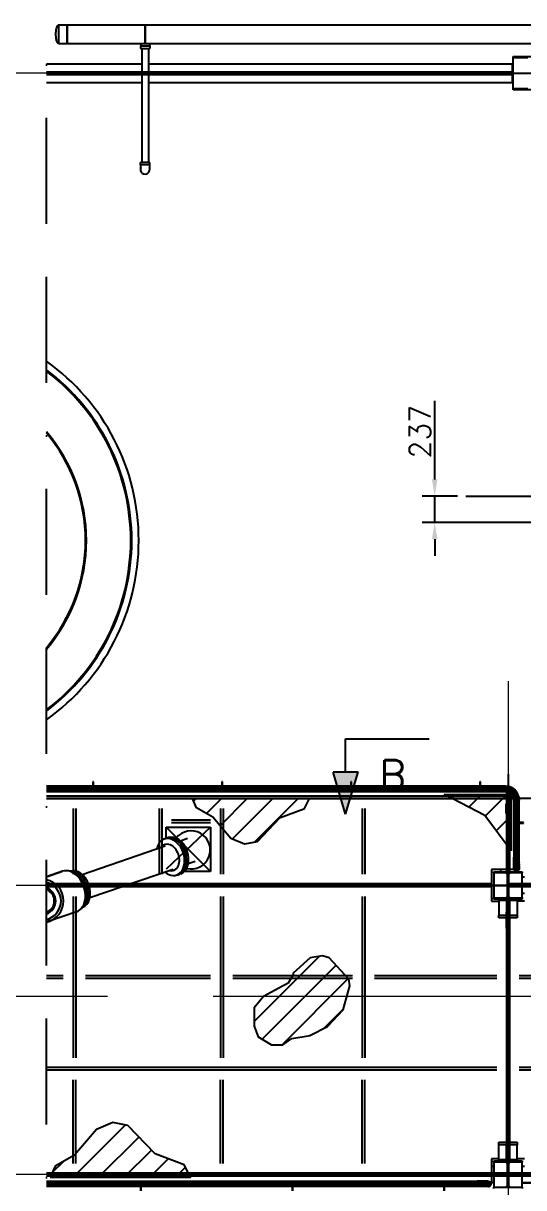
# Model space of a CAD drawing. Header units: metres. Extents: x 0 to 63075, y 0 to 44550.
# Drawn here: x 8052 to 12553, y 25435 to 35901 of the extents above; entities that cross this region are included whole.
import ezdxf
from ezdxf.enums import TextEntityAlignment as Align

# ---------------------------------------------------------------- set-up
doc = ezdxf.new("R2010")
doc.units = ezdxf.units.M
doc.header["$LTSCALE"] = 75
for name, pattern in [('BORDER', [44.45, 12.7, -6.35, 12.7, -6.35, 0, -6.35]), ('CENTER2', [28.575, 19.05, -3.175, 3.175, -3.175]), ('CENTERX2', [101.6, 63.5, -12.7, 12.7, -12.7])]:
    doc.linetypes.add(name, pattern=pattern)
for name, color, linetype in [('GSB', 7, 'Continuous'), ('SC1', 7, 'CENTER2'), ('SDM', 7, 'Continuous'), ('SL1', 8, 'Continuous'), ('SLM', 1, 'BORDER')]:
    doc.layers.add(name, color=color, linetype=linetype)
doc.styles.add('R100', font='simplex.shx', dxfattribs={"height": 2.5})
doc.styles.add('R140', font='simplex.shx', dxfattribs={"height": 3.5})
doc.styles.add('ROMANS', font='ROMANS.SHX')
doc.dimstyles.new('75___1-75', dxfattribs={"dimscale": 75, "dimtxt": 2.5, "dimasz": 2, "dimexe": 1.5, "dimexo": 1, "dimgap": 0.5, "dimtad": 1, "dimdec": 0, "dimzin": 12, "dimtxsty": 'ROMANS', "dimcen": 0, "dimclrd": 256, "dimclre": 256, "dimclrt": 3, "dimazin": 3, "dimtfac": 1, "dimtdec": 0, "dimtmove": 0, "dimatfit": 0, "dimfxl": 1, "dimlwd": -1, "dimlwe": -1, "dimarcsym": 0})
pattern_1 = [(45, (-23841.37, -18073.27), (-114.90485, 114.90485), [])]

# ---------------------------------------------------------------- blocks, each defined once
blk = doc.blocks.new('A$C52ce5e24')
at = {"layer": 'SL1'}
h = blk.add_hatch(dxfattribs=at)
h.set_pattern_fill('_USER', color=256, scale=162.5, angle=45, style=0, pattern_type=0)
h.set_pattern_definition(pattern_1)
h.paths.add_polyline_path([(1313, 7381), (2364, 7381), (2316, 7287), (2097, 7206), (1895, 6993), (1781, 6971), (1659, 7023), (1496, 7215), (1349, 7298)])
h = blk.add_hatch(dxfattribs=at)
h.set_pattern_fill('_USER', color=256, scale=162.5, angle=45, style=0, pattern_type=0)
h.set_pattern_definition(pattern_1)
h.paths.add_polyline_path([(4180, 6912), (3942, 7230), (3580, 7419), (4180, 7419)])
h = blk.add_hatch(dxfattribs=at)
h.set_pattern_fill('_USER', color=256, scale=162.5, angle=45, style=0, pattern_type=0)
h.set_pattern_definition(pattern_1)
h.paths.add_polyline_path([(2208, 5225), (2371, 5251), (2370, 5251), (2529, 5332), (2670, 5481), (2729, 5698), (2719, 5759), (2543, 5951), (2484, 5968), (2373, 5951), (2220, 5811), (2220, 5798), (2175, 5723), (2090, 5676), (1954, 5602), (1870, 5499), (1870, 5335), (1905, 5240), (2026, 5167), (2128, 5167)])
h = blk.add_hatch(dxfattribs=at)
h.set_pattern_fill('_USER', color=256, scale=162.5, angle=45, style=0, pattern_type=0)
h.set_pattern_definition(pattern_1)
h.paths.add_polyline_path([(34, 3977), (1296, 3977), (1240, 4090), (977, 4187), (733, 4443), (597, 4470), (450, 4407), (254, 4177), (78, 4077)])
at = {"layer": 'SC1'}
blk.add_line((3772, 10100), (9332, 10100), dxfattribs=at)
at = {"layer": 'SL1'}
for p, q in [((112, 14251), (112, 14335)), ((112, 14335), (188, 14335)), ((112, 14167), (112, 14251)), ((188, 14251), (188, 14335)), ((188, 14335), (188, 14251)), ((188, 14335), (888, 14335)), ((188, 14167), (188, 14251)), ((188, 14251), (188, 14167)), ((888, 14167), (888, 14335)), ((888, 14335), (888, 14167)), ((888, 14335), (5168, 14335)), ((112, 14167), (188, 14167)), ((188, 14167), (888, 14167)), ((846, 14146), (930, 14146)), ((846, 14146), (846, 14124)), ((849, 14167), (927, 14167)), ((849, 14167), (849, 14146)), ((888, 14167), (5168, 14167)), ((927, 14167), (927, 14146)), ((930, 14146), (930, 14124)), ((846, 14124), (930, 14124)), ((858, 14124), (858, 13099)), ((918, 14124), (918, 13099)), ((4199, 14051), (4505, 14051)), ((4199, 14040), (4199, 14051)), ((4199, 13984), (4199, 14040)), ((4330, 14040), (4199, 14040)), ((0, 13984), (858, 13984)), ((918, 13984), (4189, 13984)), ((4189, 13984), (4189, 13819)), ((4199, 13819), (4199, 13984)), ((0, 13914), (4189, 13914)), ((0, 13914), (4189, 13914)), ((0, 13901), (12183, 13901)), ((0, 13888), (4189, 13888)), ((0, 13888), (4189, 13888)), ((0, 13819), (858, 13819)), ((918, 13819), (4189, 13819)), ((4189, 13911), (4199, 13911)), ((4189, 13904), (4199, 13904)), ((4189, 13898), (4199, 13898)), ((4199, 13892), (4189, 13892)), ((4199, 13763), (4199, 13819)), ((4199, 13763), (4330, 13763)), ((4199, 13752), (4199, 13763)), ((4505, 13752), (4199, 13752)), ((930, 13099), (846, 13099)), ((846, 13077), (846, 13099)), ((930, 13077), (930, 13099)), ((930, 13077), (846, 13077)), ((849, 13040), (849, 13077)), ((927, 13077), (927, 13040)), ((4152, 7601), (4152, 7490)), ((4128, 7493), (0, 7493)), ((4128, 7491), (0, 7491)), ((4128, 7486), (0, 7486)), ((4128, 7478), (0, 7478)), ((4128, 7468), (0, 7468)), ((4128, 7459), (0, 7459)), ((4128, 7451), (0, 7451)), ((4128, 7446), (0, 7446)), ((0, 7444), (4128, 7444)), ((417, 7532), (417, 7493)), ((424, 7532), (417, 7532)), ((424, 7493), (424, 7532)), ((1577, 7532), (1577, 7493)), ((1583, 7532), (1577, 7532)), ((1583, 7493), (1583, 7532)), ((2737, 7532), (2737, 7493)), ((2743, 7532), (2737, 7532)), ((2743, 7493), (2743, 7532)), ((3897, 7532), (3897, 7493)), ((3903, 7532), (3897, 7532)), ((3903, 7493), (3903, 7532)), ((4156, 7490), (4128, 7493)), ((4128, 7493), (4128, 7491)), ((4156, 7488), (4128, 7491)), ((4128, 7491), (4128, 7486)), ((4128, 7486), (4128, 7478)), ((4155, 7483), (4128, 7486)), ((4153, 7475), (4128, 7478)), ((4128, 7478), (4128, 7468)), ((4151, 7466), (4128, 7468)), ((4128, 7468), (4128, 7459)), ((4149, 7457), (4128, 7459)), ((4128, 7459), (4128, 7451)), ((4128, 7451), (4128, 7446)), ((4147, 7449), (4128, 7451)), ((4128, 7446), (4128, 7444)), ((4128, 7446), (4146, 7444)), ((4145, 7442), (4128, 7444)), ((4139, 7458), (4139, 6724)), ((4139, 7458), (4139, 6724)), ((4146, 7444), (4145, 7442)), ((4161, 7436), (4145, 7442)), ((4147, 7449), (4146, 7444)), ((4162, 7438), (4146, 7444)), ((4149, 7457), (4147, 7449)), ((4164, 7443), (4147, 7449)), ((4151, 7466), (4149, 7457)), ((4168, 7450), (4149, 7457)), ((4153, 7475), (4151, 7466)), ((4172, 7458), (4151, 7466)), ((4152, 7490), (4152, 6744)), ((4155, 7483), (4153, 7475)), ((4153, 7475), (4176, 7467)), ((4156, 7488), (4155, 7483)), ((4179, 7474), (4155, 7483)), ((4182, 7480), (4156, 7490)), ((4156, 7490), (4156, 7488)), ((4182, 7479), (4156, 7488)), ((4162, 7438), (4161, 7436)), ((4176, 7427), (4161, 7436)), ((4164, 7443), (4162, 7438)), ((4177, 7429), (4162, 7438)), ((4168, 7450), (4164, 7443)), ((4180, 7433), (4164, 7443)), ((4165, 7458), (4165, 6724)), ((4165, 7458), (4165, 6724)), ((4172, 7458), (4168, 7450)), ((4185, 7439), (4168, 7450)), ((4176, 7467), (4172, 7458)), ((4191, 7447), (4172, 7458)), ((4179, 7474), (4176, 7467)), ((4176, 7467), (4197, 7454)), ((4180, 7433), (4177, 7429)), ((4182, 7479), (4179, 7474)), ((4202, 7460), (4179, 7474)), ((4185, 7439), (4180, 7433)), ((4193, 7420), (4180, 7433)), ((4206, 7466), (4182, 7480)), ((4182, 7480), (4182, 7479)), ((4205, 7464), (4182, 7479)), ((4191, 7447), (4185, 7439)), ((4199, 7425), (4185, 7439)), ((4197, 7454), (4191, 7447)), ((4207, 7431), (4191, 7447)), ((4202, 7460), (4197, 7454)), ((4197, 7454), (4214, 7437)), ((4205, 7464), (4202, 7460)), ((4220, 7441), (4202, 7460)), ((4206, 7466), (4205, 7464)), ((4224, 7445), (4205, 7464)), ((4226, 7446), (4206, 7466)), ((4214, 7437), (4207, 7431)), ((4218, 7458), (4213, 7458)), ((4220, 7441), (4214, 7437)), ((4214, 7437), (4227, 7416)), ((4218, 7458), (4218, 7453)), ((4224, 7445), (4220, 7441)), ((4234, 7419), (4220, 7441)), ((4226, 7446), (4224, 7445)), ((4239, 7422), (4224, 7445)), ((4241, 7422), (4226, 7446)), ((4152, 7404), (0, 7404)), ((4152, 7404), (0, 7404)), ((0, 7385), (4666, 7385)), ((4152, 7378), (0, 7378)), ((4152, 7378), (0, 7378)), ((4134, 7248), (4134, 7333)), ((4177, 7429), (4176, 7427)), ((4188, 7415), (4176, 7427)), ((4176, 7333), (4176, 7248)), ((4189, 7417), (4177, 7429)), ((4189, 7417), (4188, 7415)), ((4197, 7401), (4188, 7415)), ((4193, 7420), (4189, 7417)), ((4198, 7402), (4189, 7417)), ((4199, 7425), (4193, 7420)), ((4203, 7404), (4193, 7420)), ((4198, 7402), (4197, 7401)), ((4202, 7385), (4197, 7401)), ((4203, 7404), (4198, 7402)), ((4204, 7386), (4198, 7402)), ((4207, 7431), (4199, 7425)), ((4210, 7408), (4199, 7425)), ((4204, 7386), (4202, 7385)), ((4204, 7368), (4202, 7385)), ((4210, 7408), (4203, 7404)), ((4209, 7387), (4203, 7404)), ((4209, 7387), (4204, 7386)), ((4204, 7386), (4206, 7368)), ((4204, 7368), (4204, 6854)), ((4206, 7368), (4204, 7368)), ((4206, 6854), (4206, 7368)), ((4211, 7368), (4206, 7368)), ((4219, 7412), (4207, 7431)), ((4217, 7389), (4209, 7387)), ((4209, 7387), (4211, 7368)), ((4219, 7412), (4210, 7408)), ((4217, 7389), (4210, 7408)), ((4219, 7368), (4211, 7368)), ((4211, 6854), (4211, 7368)), ((4226, 7391), (4217, 7389)), ((4217, 7389), (4219, 7368)), ((4227, 7416), (4219, 7412)), ((4226, 7391), (4219, 7412)), ((4219, 6854), (4219, 7368)), ((4228, 7368), (4219, 7368)), ((4235, 7393), (4226, 7391)), ((4226, 7391), (4228, 7368)), ((4234, 7419), (4227, 7416)), ((4227, 7416), (4235, 7393)), ((4228, 6854), (4228, 7368)), ((4238, 7368), (4228, 7368)), ((4239, 7422), (4234, 7419)), ((4243, 7394), (4234, 7419)), ((4243, 7394), (4235, 7393)), ((4235, 7393), (4238, 7368)), ((4238, 6854), (4238, 7368)), ((4246, 7368), (4238, 7368)), ((4241, 7422), (4239, 7422)), ((4248, 7396), (4239, 7422)), ((4250, 7396), (4241, 7422)), ((4248, 7396), (4243, 7394)), ((4243, 7394), (4246, 7368)), ((4251, 7368), (4246, 7368)), ((4246, 6854), (4246, 7368)), ((4250, 7396), (4248, 7396)), ((4248, 7396), (4251, 7368)), ((4250, 7396), (4253, 7368)), ((4253, 7368), (4251, 7368)), ((4251, 6854), (4251, 7368)), ((4253, 6854), (4253, 7368)), ((240, 7291), (240, 6701)), ((240, 7291), (240, 6701)), ((264, 7291), (264, 6701)), ((264, 7291), (264, 6701)), ((1015, 7291), (1015, 6701)), ((1015, 7291), (1015, 6701)), ((1039, 7291), (1039, 6701)), ((1039, 7291), (1039, 6701)), ((1565, 7291), (1565, 6701)), ((1565, 7291), (1565, 6701)), ((1589, 7291), (1589, 6701)), ((1589, 7291), (1589, 6701)), ((2840, 7291), (2840, 6701)), ((2840, 7291), (2840, 6701)), ((2864, 7291), (2864, 6701)), ((2864, 7291), (2864, 6701)), ((1077, 7125), (1477, 6725)), ((1477, 7125), (1077, 6748)), ((1077, 7125), (1477, 7125)), ((1077, 7024), (1077, 7125)), ((1477, 7187), (1125, 7187)), ((1477, 7187), (1125, 7187)), ((1477, 7163), (1125, 7163)), ((1477, 7163), (1125, 7163)), ((1477, 7125), (1477, 6725)), ((4292, 7166), (4253, 7166)), ((4253, 7160), (4292, 7160)), ((4292, 7160), (4292, 7166)), ((1061, 7018), (1079, 7025)), ((1097, 7031), (1079, 7025)), ((1205, 7002), (1268, 7024)), ((321, 6700), (1069, 6956)), ((1065, 6969), (1076, 6973)), ((1339, 6816), (1276, 6795)), ((4204, 6832), (4204, 6854)), ((4206, 6854), (4204, 6854)), ((4204, 6811), (4204, 6832)), ((4206, 6830), (4204, 6832)), ((4204, 6792), (4204, 6811)), ((4206, 6807), (4204, 6811)), ((4211, 6854), (4206, 6854)), ((4206, 6854), (4206, 6830)), ((4211, 6828), (4206, 6830)), ((4206, 6807), (4206, 6830)), ((4206, 6786), (4206, 6807)), ((4211, 6803), (4206, 6807)), ((4211, 6828), (4211, 6854)), ((4219, 6854), (4211, 6854)), ((4211, 6803), (4211, 6828)), ((4219, 6827), (4211, 6828)), ((4219, 6801), (4211, 6803)), ((4211, 6781), (4211, 6803)), ((4219, 6827), (4219, 6854)), ((4228, 6854), (4219, 6854)), ((4219, 6801), (4219, 6827)), ((4228, 6827), (4219, 6827)), ((4228, 6827), (4228, 6854)), ((4238, 6854), (4228, 6854)), ((4228, 6800), (4228, 6827)), ((4238, 6827), (4228, 6827)), ((4238, 6827), (4238, 6854)), ((4246, 6854), (4238, 6854)), ((4246, 6828), (4238, 6827)), ((4238, 6827), (4238, 6801)), ((4246, 6803), (4238, 6801)), ((4246, 6828), (4246, 6854)), ((4251, 6854), (4246, 6854)), ((4251, 6830), (4246, 6828)), ((4246, 6803), (4246, 6828)), ((4251, 6807), (4246, 6803)), ((4246, 6781), (4246, 6803)), ((4253, 6854), (4251, 6854)), ((4251, 6830), (4251, 6854)), ((4253, 6832), (4251, 6830)), ((4251, 6807), (4251, 6830)), ((4253, 6811), (4251, 6807)), ((4251, 6786), (4251, 6807)), ((4253, 6832), (4253, 6854)), ((4253, 6811), (4253, 6832)), ((4253, 6792), (4253, 6811)), ((145, 6728), (0, 6679)), ((0, 6679), (145, 6728)), ((213, 6728), (212, 6728)), ((392, 6492), (1140, 6748)), ((1144, 6736), (1156, 6740)), ((1172, 6694), (1190, 6700)), ((1208, 6706), (1190, 6700)), ((1477, 6725), (1239, 6725)), ((4004, 6744), (4004, 6458)), ((4206, 6744), (4004, 6744)), ((4024, 6714), (4024, 6724)), ((4024, 6724), (4280, 6724)), ((4135, 6714), (4024, 6714)), ((4027, 6489), (4027, 6714)), ((4085, 6744), (4085, 6724)), ((4147, 6699), (4132, 6714)), ((4147, 6501), (4147, 6702)), ((4152, 6744), (4152, 6478)), ((4172, 6714), (4157, 6699)), ((4157, 6702), (4157, 6501)), ((4280, 6714), (4169, 6714)), ((4206, 6786), (4204, 6792)), ((4204, 6776), (4204, 6792)), ((4204, 6764), (4204, 6776)), ((4206, 6769), (4204, 6776)), ((4206, 6756), (4204, 6764)), ((4204, 6757), (4204, 6764)), ((4204, 6754), (4204, 6757)), ((4206, 6748), (4204, 6757)), ((4206, 6745), (4204, 6754)), ((4206, 6769), (4206, 6786)), ((4211, 6781), (4206, 6786)), ((4206, 6756), (4206, 6769)), ((4211, 6763), (4206, 6769)), ((4206, 6748), (4206, 6756)), ((4211, 6749), (4206, 6756)), ((4211, 6740), (4206, 6748)), ((4206, 6748), (4206, 6745)), ((4211, 6737), (4206, 6745)), ((4219, 6778), (4211, 6781)), ((4211, 6763), (4211, 6781)), ((4211, 6749), (4211, 6763)), ((4219, 6759), (4211, 6763)), ((4211, 6740), (4211, 6749)), ((4219, 6744), (4211, 6749)), ((4211, 6737), (4211, 6740)), ((4211, 6740), (4219, 6735)), ((4219, 6732), (4211, 6737)), ((4218, 6732), (4218, 6724)), ((4219, 6778), (4219, 6801)), ((4228, 6800), (4219, 6801)), ((4228, 6777), (4219, 6778)), ((4219, 6759), (4219, 6778)), ((4219, 6744), (4219, 6759)), ((4219, 6759), (4228, 6757)), ((4228, 6742), (4219, 6744)), ((4219, 6735), (4219, 6744)), ((4228, 6733), (4219, 6735)), ((4219, 6735), (4219, 6732)), ((4228, 6730), (4219, 6732)), ((4224, 6754), (4224, 6758)), ((4224, 6754), (4228, 6754)), ((4238, 6801), (4228, 6800)), ((4228, 6777), (4228, 6800)), ((4238, 6778), (4228, 6777)), ((4228, 6757), (4228, 6777)), ((4228, 6757), (4238, 6759)), ((4228, 6757), (4228, 6754)), ((4228, 6757), (4228, 6754)), ((4228, 6733), (4228, 6742)), ((4228, 6733), (4237, 6735)), ((4228, 6730), (4228, 6733)), ((4238, 6732), (4228, 6730)), ((4237, 6735), (4238, 6736)), ((4238, 6801), (4238, 6778)), ((4246, 6781), (4238, 6778)), ((4238, 6778), (4238, 6759)), ((4246, 6763), (4238, 6759)), ((4238, 6759), (4238, 6744)), ((4246, 6749), (4238, 6744)), ((4238, 6744), (4238, 6735)), ((4238, 6735), (4246, 6740)), ((4246, 6737), (4238, 6732)), ((4251, 6786), (4246, 6781)), ((4246, 6763), (4246, 6781)), ((4251, 6769), (4246, 6763)), ((4246, 6749), (4246, 6763)), ((4251, 6756), (4246, 6749)), ((4246, 6740), (4246, 6749)), ((4251, 6748), (4246, 6740)), ((4251, 6745), (4246, 6737)), ((4246, 6740), (4246, 6737)), ((4253, 6792), (4251, 6786)), ((4251, 6769), (4251, 6786)), ((4253, 6776), (4251, 6769)), ((4251, 6756), (4251, 6769)), ((4253, 6764), (4251, 6756)), ((4253, 6757), (4251, 6748)), ((4251, 6748), (4251, 6756)), ((4253, 6754), (4251, 6745)), ((4251, 6748), (4251, 6745)), ((4253, 6776), (4253, 6792)), ((4253, 6764), (4253, 6776)), ((4253, 6757), (4253, 6764)), ((4253, 6757), (4253, 6754)), ((4277, 6714), (4277, 6489)), ((4280, 6724), (4280, 6714)), ((4002, 6614), (0, 6614)), ((4002, 6614), (0, 6614)), ((0, 6601), (12183, 6601)), ((4004, 6601), (0, 6601)), ((4027, 6601), (4004, 6601)), ((4147, 6601), (4027, 6601)), ((4157, 6601), (4147, 6601)), ((4157, 6674), (4152, 6674)), ((4152, 6528), (4152, 6674)), ((8652, 6614), (4152, 6614)), ((8652, 6614), (4152, 6614)), ((4277, 6601), (4157, 6601)), ((4300, 6674), (4277, 6674)), ((4300, 6601), (4277, 6601)), ((4002, 6588), (0, 6588)), ((240, 6501), (240, 5052)), ((240, 6501), (240, 5052)), ((264, 6501), (264, 5052)), ((264, 6501), (264, 5052)), ((1565, 6501), (1565, 5052)), ((1565, 6501), (1565, 5052)), ((1589, 6501), (1589, 5052)), ((1589, 6501), (1589, 5052)), ((2840, 6501), (2840, 5052)), ((2840, 6501), (2840, 5052)), ((2864, 6501), (2864, 5052)), ((2864, 6501), (2864, 5052)), ((4024, 6478), (4024, 6489)), ((4024, 6489), (4135, 6489)), ((4132, 6489), (4147, 6504)), ((8652, 6588), (4152, 6588)), ((8652, 6588), (4152, 6588)), ((4157, 6528), (4152, 6528)), ((4157, 6504), (4172, 6489)), ((4169, 6489), (4280, 6489)), ((4300, 6528), (4277, 6528)), ((4280, 6489), (4280, 6478)), ((324, 6404), (323, 6403)), ((4004, 6458), (4069, 6458)), ((4280, 6478), (4024, 6478)), ((4069, 6478), (4235, 6478)), ((4069, 6466), (4069, 6478)), ((4235, 6466), (4069, 6466)), ((4069, 6466), (4069, 6333)), ((4139, 6466), (4139, 4137)), ((4139, 6466), (4139, 4137)), ((4139, 6466), (4139, 6333)), ((4141, 6453), (4141, 6466)), ((4148, 6460), (4141, 6460)), ((4149, 6354), (4149, 6466)), ((4165, 6460), (4149, 6460)), ((4152, 6478), (4152, 6458)), ((4155, 6466), (4155, 6354)), ((4165, 6466), (4165, 4137)), ((4165, 6466), (4165, 4137)), ((4165, 6466), (4165, 6333)), ((4235, 6478), (4235, 6466)), ((4235, 6466), (4235, 6333)), ((4300, 6458), (4235, 6458)), ((17, 6299), (24, 6278)), ((270, 6362), (24, 6278)), ((270, 6362), (24, 6278)), ((4069, 6310), (4069, 6333)), ((4069, 6333), (4139, 6333)), ((4235, 6310), (4069, 6310)), ((4139, 6216), (4139, 6361)), ((4147, 6310), (4147, 4293)), ((4152, 4293), (4152, 6310)), ((4165, 6333), (4235, 6333)), ((4235, 6333), (4235, 6310)), ((24, 6278), (0, 6269)), ((24, 6278), (0, 6269)), ((152, 5789), (0, 5789)), ((152, 5789), (0, 5789)), ((152, 5764), (0, 5764)), ((152, 5764), (0, 5764)), ((1477, 5789), (352, 5789)), ((1477, 5789), (352, 5789)), ((1477, 5764), (352, 5764)), ((1477, 5764), (352, 5764)), ((2752, 5789), (1677, 5789)), ((2752, 5789), (1677, 5789)), ((2752, 5764), (1677, 5764)), ((2752, 5764), (1677, 5764)), ((4052, 5789), (2952, 5789)), ((4052, 5789), (2952, 5789)), ((4052, 5764), (2952, 5764)), ((4052, 5764), (2952, 5764)), ((5177, 5789), (4252, 5789)), ((5177, 5789), (4252, 5789)), ((5177, 5764), (4252, 5764)), ((5177, 5764), (4252, 5764)), ((4052, 4965), (0, 4965)), ((4052, 4965), (0, 4965)), ((4052, 4939), (0, 4939)), ((4052, 4939), (0, 4939)), ((8552, 4965), (4252, 4965)), ((8552, 4965), (4252, 4965)), ((8552, 4939), (4252, 4939)), ((8552, 4939), (4252, 4939)), ((240, 4101), (240, 4852)), ((240, 4101), (240, 4852)), ((264, 4101), (264, 4852)), ((264, 4101), (264, 4852)), ((1565, 4101), (1565, 4852)), ((1565, 4101), (1565, 4852)), ((1589, 4101), (1589, 4852)), ((1589, 4101), (1589, 4852)), ((2840, 4101), (2840, 4852)), ((2840, 4101), (2840, 4852)), ((2864, 4101), (2864, 4852)), ((2864, 4101), (2864, 4852)), ((4069, 4293), (4235, 4293)), ((4069, 4269), (4069, 4293)), ((4165, 4387), (4165, 4242)), ((4235, 4293), (4235, 4269)), ((4069, 4137), (4069, 4269)), ((4139, 4269), (4069, 4269)), ((4139, 4137), (4139, 4269)), ((4149, 4137), (4149, 4249)), ((4155, 4249), (4155, 4137)), ((4165, 4137), (4165, 4269)), ((4235, 4269), (4165, 4269)), ((4235, 4137), (4235, 4269)), ((4069, 4144), (4004, 4144)), ((4004, 4144), (4004, 3928)), ((4024, 4114), (4024, 4124)), ((4024, 4124), (4280, 4124)), ((4135, 4114), (4024, 4114)), ((4027, 3889), (4027, 4114)), ((4069, 4137), (4235, 4137)), ((4069, 4124), (4069, 4137)), ((4235, 4124), (4069, 4124)), ((4147, 4099), (4132, 4114)), ((4139, 4142), (4155, 4142)), ((4147, 3901), (4147, 4102)), ((4152, 4144), (4152, 4124)), ((4152, 4124), (4152, 3878)), ((4155, 4142), (4163, 4142)), ((4172, 4114), (4157, 4099)), ((4157, 4102), (4157, 3901)), ((4163, 4150), (4163, 4137)), ((4280, 4114), (4169, 4114)), ((4300, 4144), (4235, 4144)), ((4235, 4137), (4235, 4124)), ((4277, 4114), (4277, 3889)), ((4280, 4124), (4280, 4114)), ((4152, 4014), (0, 4014)), ((4152, 4014), (0, 4014)), ((0, 4001), (12183, 4001)), ((4004, 4001), (0, 4001)), ((4152, 3988), (0, 3988)), ((4152, 3988), (0, 3988)), ((4027, 4074), (4004, 4074)), ((4027, 4001), (4004, 4001)), ((4147, 4001), (4027, 4001)), ((4152, 4074), (4147, 4074)), ((4157, 4001), (4147, 4001)), ((4152, 3928), (4152, 4074)), ((4157, 4074), (4152, 4074)), ((4152, 3928), (4152, 4074)), ((8514, 4014), (4152, 4014)), ((8514, 4014), (4152, 4014)), ((8514, 3988), (4152, 3988)), ((8514, 3988), (4152, 3988)), ((8551, 4001), (4157, 4001)), ((4300, 4074), (4277, 4074)), ((4277, 4006), (4442, 4006)), ((4442, 3997), (4277, 3997)), ((0, 3943), (3874, 3943)), ((3874, 3941), (0, 3941)), ((3874, 3936), (0, 3936)), ((3874, 3928), (0, 3928)), ((3874, 3918), (0, 3918)), ((3874, 3909), (0, 3909)), ((3874, 3901), (0, 3901)), ((3874, 3896), (0, 3896)), ((3874, 3894), (0, 3894)), ((846, 3894), (846, 3855)), ((852, 3855), (852, 3894)), ((2210, 3894), (2210, 3855)), ((2216, 3855), (2216, 3894)), ((3574, 3894), (3574, 3855)), ((3580, 3855), (3580, 3894)), ((3896, 3943), (3874, 3943)), ((3874, 3943), (3874, 3941)), ((3874, 3941), (3874, 3936)), ((3898, 3941), (3874, 3941)), ((3900, 3936), (3874, 3936)), ((3874, 3936), (3874, 3928)), ((3901, 3928), (3874, 3928)), ((3874, 3928), (3874, 3918)), ((3902, 3918), (3874, 3918)), ((3874, 3918), (3874, 3909)), ((3901, 3909), (3874, 3909)), ((3874, 3909), (3874, 3901)), ((3900, 3901), (3874, 3901)), ((3874, 3901), (3874, 3896)), ((3874, 3896), (3874, 3894)), ((3898, 3896), (3874, 3896)), ((3896, 3894), (3874, 3894)), ((3917, 3943), (3896, 3943)), ((3896, 3943), (3898, 3941)), ((3898, 3896), (3896, 3894)), ((3917, 3894), (3896, 3894)), ((3898, 3941), (3900, 3936)), ((3921, 3941), (3898, 3941)), ((3900, 3901), (3898, 3896)), ((3921, 3896), (3898, 3896)), ((3925, 3936), (3900, 3936)), ((3900, 3936), (3901, 3928)), ((3901, 3909), (3900, 3901)), ((3925, 3901), (3900, 3901)), ((3901, 3928), (3927, 3928)), ((3901, 3928), (3902, 3918)), ((3902, 3918), (3901, 3909)), ((3927, 3909), (3901, 3909)), ((3928, 3918), (3902, 3918)), ((3936, 3943), (3917, 3943)), ((3917, 3943), (3921, 3941)), ((3921, 3896), (3917, 3894)), ((3936, 3894), (3917, 3894)), ((3942, 3941), (3921, 3941)), ((3921, 3941), (3925, 3936)), ((3925, 3901), (3921, 3896)), ((3942, 3896), (3921, 3896)), ((3925, 3936), (3927, 3928)), ((3947, 3936), (3925, 3936)), ((3927, 3909), (3925, 3901)), ((3947, 3901), (3925, 3901)), ((3927, 3928), (3950, 3928)), ((3927, 3928), (3928, 3918)), ((3928, 3918), (3927, 3909)), ((3950, 3909), (3927, 3909)), ((3951, 3918), (3928, 3918)), ((3936, 3943), (3942, 3941)), ((3952, 3943), (3936, 3943)), ((3942, 3896), (3936, 3894)), ((3952, 3894), (3936, 3894)), ((3942, 3941), (3959, 3941)), ((3947, 3936), (3942, 3941)), ((3947, 3901), (3942, 3896)), ((3959, 3896), (3942, 3896)), ((3943, 3940), (3945, 3941)), ((3947, 3936), (3950, 3928)), ((3966, 3936), (3947, 3936)), ((3950, 3909), (3947, 3901)), ((3966, 3901), (3947, 3901)), ((3948, 3936), (3956, 3941)), ((3950, 3928), (3951, 3918)), ((3950, 3928), (3970, 3928)), ((3951, 3918), (3950, 3909)), ((3970, 3909), (3950, 3909)), ((3971, 3918), (3951, 3918)), ((3964, 3943), (3952, 3943)), ((3952, 3943), (3959, 3941)), ((3959, 3896), (3952, 3894)), ((3964, 3894), (3952, 3894)), ((3955, 3936), (3961, 3940)), ((3957, 3936), (3962, 3939)), ((3972, 3941), (3959, 3941)), ((3959, 3941), (3966, 3936)), ((3966, 3901), (3959, 3896)), ((3972, 3896), (3959, 3896)), ((3964, 3937), (3962, 3936)), ((3964, 3943), (3972, 3941)), ((3971, 3943), (3964, 3943)), ((3972, 3896), (3964, 3894)), ((3971, 3894), (3964, 3894)), ((3979, 3936), (3966, 3936)), ((3966, 3936), (3970, 3928)), ((3970, 3909), (3966, 3901)), ((3979, 3901), (3966, 3901)), ((3970, 3928), (3984, 3928)), ((3971, 3918), (3970, 3928)), ((3971, 3918), (3970, 3909)), ((3984, 3909), (3970, 3909)), ((3974, 3943), (3971, 3943)), ((3971, 3943), (3980, 3941)), ((3986, 3918), (3971, 3918)), ((3980, 3896), (3971, 3894)), ((3971, 3894), (3974, 3894)), ((3972, 3941), (3980, 3941)), ((3979, 3936), (3972, 3941)), ((3979, 3901), (3972, 3896)), ((3980, 3896), (3972, 3896)), ((3974, 3943), (3983, 3941)), ((3982, 3938), (3974, 3939)), ((3983, 3896), (3974, 3894)), ((3984, 3928), (3979, 3936)), ((3984, 3909), (3979, 3901)), ((3988, 3901), (3979, 3901)), ((3980, 3941), (3983, 3941)), ((3988, 3901), (3980, 3896)), ((3980, 3896), (3983, 3896)), ((3989, 3933), (3982, 3938)), ((3983, 3941), (3991, 3936)), ((3991, 3901), (3983, 3896)), ((3984, 3928), (3986, 3918)), ((3993, 3928), (3984, 3928)), ((3992, 3928), (3984, 3928)), ((3992, 3928), (3984, 3928)), ((3986, 3918), (3984, 3909)), ((3993, 3909), (3984, 3909)), ((3995, 3918), (3986, 3918)), ((3993, 3909), (3988, 3901)), ((3988, 3901), (3991, 3901)), ((3993, 3928), (3989, 3933)), ((3991, 3936), (3996, 3928)), ((3996, 3909), (3991, 3901)), ((3993, 3928), (3995, 3918)), ((3996, 3928), (3993, 3928)), ((3995, 3918), (3993, 3909)), ((3993, 3909), (3996, 3909)), ((3995, 3918), (3998, 3918)), ((3996, 3928), (3998, 3918)), ((4027, 3928), (3996, 3928)), ((4004, 3928), (3996, 3928)), ((3998, 3918), (3996, 3909)), ((4024, 3878), (4024, 3889)), ((4024, 3889), (4135, 3889)), ((4132, 3889), (4147, 3904)), ((4152, 3928), (4147, 3928)), ((4157, 3928), (4152, 3928)), ((4157, 3904), (4172, 3889)), ((4169, 3889), (4280, 3889)), ((4469, 3928), (4277, 3928)), ((4279, 3928), (4469, 3928)), ((4279, 3928), (4300, 3928)), ((4280, 3889), (4280, 3878))]:
    blk.add_line(p, q, dxfattribs=at)
for points in [[(1313, 7381), (2364, 7381), (2316, 7287), (2097, 7206), (1895, 6993), (1781, 6971), (1659, 7023), (1496, 7215), (1349, 7298)], [(4180, 6912), (3942, 7230), (3580, 7419), (4180, 7419)], [(2208, 5225), (2371, 5251), (2370, 5251), (2529, 5332), (2670, 5481), (2729, 5698), (2719, 5759), (2543, 5951), (2484, 5968), (2373, 5951), (2220, 5811), (2220, 5798), (2175, 5723), (2090, 5676), (1954, 5602), (1870, 5499), (1870, 5335), (1905, 5240), (2026, 5167), (2128, 5167)], [(34, 3977), (1296, 3977), (1240, 4090), (977, 4187), (733, 4443), (597, 4470), (450, 4407), (254, 4177), (78, 4077)]]:
    blk.add_lwpolyline(points, close=True, dxfattribs=at)
for centre, radius, start, end in [((888, 13036), 42, 157.5888, 22.4112), ((-1148, 9701), 1979, 305.4585, 54.5415), ((-1148, 9701), 1916, 306.823, 53.177), ((-1148, 9701), 1915, 306.823, 53.177), ((-1148, 9701), 1907, 307.0031, 52.9969), ((-1148, 9701), 1508, 0, 40.4208), ((-1148, 9701), 1508, 0, 40.4208), ((-1148, 9703), 1500, 359.9601, 40.0607), ((-1148, 9701), 1500, 319.9393, 0.0399), ((-1148, 9701), 1508, 319.5792, 0), ((-1148, 9701), 1508, 319.5792, 0), ((1303, 6920), 171, 255.8089, 141.9817), ((4135, 6702), 12, 0, 89.998), ((4169, 6702), 12, 89.998, 180), ((-39, 6461), 194, 281.572, 78.428), ((-39, 6461), 171, 283.0973, 76.9027), ((-39, 6461), 123, 288.4072, 71.5928), ((-39, 6461), 110, 290.7742, 69.2258), ((4135, 6501), 12, 269.998, 0), ((4169, 6501), 12, 180, 269.998), ((4139, 6462), 10, 285.2177, 0), ((4135, 4102), 12, 0, 89.998), ((4165, 4140), 10, 105.2177, 180), ((4169, 4102), 12, 89.998, 180), ((4135, 3901), 12, 269.998, 0), ((4169, 3901), 12, 180, 269.998)]:
    blk.add_arc(centre, radius, start, end, dxfattribs=at)
for centre, major_axis, ratio, start_param, end_param in [((1116, 6856), (-56, 162), 0.707388, 4.712389, 7.160929), ((1134, 6862), (-56, 162), 0.707388, 3.141593, 6.283185), ((1134, 6862), (-56, 162), 0.707388, 4.712389, 6.283185), ((1152, 6868), (-56, 162), 0.707388, 3.141593, 6.283185), ((1105, 6852), (-40, 116), 0.707388, 4.712389, 6.756029), ((1116, 6856), (56, -162), 0.707388, 5.405442, 7.853982), ((1105, 6852), (40, -116), 0.707388, 5.810341, 7.853982), ((1134, 6862), (56, -162), 0.707388, 0, 1.570796), ((207, 6545), (63, -183), 0.707104, 0, 3.141593), ((268, 6566), (-56, 162), 0.707104, 4.712389, 6.283185), ((250, 6560), (-56, 162), 0.707104, 4.712389, 6.099862), ((250, 6560), (56, -162), 0.707104, 0.183323, 2.95827), ((232, 6554), (56, -162), 0.707104, 0.55654, 2.585053), ((268, 6566), (56, -162), 0.707104, 0, 1.570796), ((250, 6560), (56, -162), 0.707104, 0.183322, 1.570796), ((4139, 6354), (0, -20.8), 0.4812, 0, 1.570796), ((4165, 4249), (0, 20.8), 0.4812, 0, 1.570796)]:
    blk.add_ellipse(centre, major_axis=major_axis, ratio=ratio, start_param=start_param, end_param=end_param, dxfattribs=at)
for points, knots in [([(86, 14251), (86, 14260), (87, 14269), (88, 14278), (89, 14287), (90, 14296), (92, 14305), (94, 14314), (97, 14322), (102, 14329), (104, 14331), (105, 14332), (107, 14333), (108, 14334), (109, 14334), (110, 14335), (110, 14335), (111, 14335), (112, 14335)], [0, 0, 0, 0, 0.02767907, 0.02767907, 0.02767907, 0.05488191, 0.05488191, 0.05488191, 0.08063678, 0.08063678, 0.08063678, 0.08700726, 0.08700726, 0.08700726, 0.09017611, 0.09017611, 0.09017611, 0.09214418, 0.09214418, 0.09214418, 0.09214418]), ([(112, 14167), (111, 14167), (110, 14167), (109, 14167), (108, 14167), (108, 14168), (107, 14168), (106, 14169), (105, 14170), (104, 14170), (103, 14172), (102, 14173), (101, 14174), (100, 14177), (98, 14179), (97, 14182), (95, 14186), (94, 14191), (92, 14196), (90, 14207), (88, 14217), (87, 14228), (87, 14235), (86, 14243), (86, 14251)], [0, 0, 0, 0, 0.00252347, 0.00252347, 0.00252347, 0.00514332, 0.00514332, 0.00514332, 0.00848087, 0.00848087, 0.00848087, 0.01344996, 0.01344996, 0.01344996, 0.02180535, 0.02180535, 0.02180535, 0.03742274, 0.03742274, 0.03742274, 0.06894876, 0.06894876, 0.06894876, 0.09228483, 0.09228483, 0.09228483, 0.09228483])]:
    blk.add_open_spline(points, degree=3, knots=knots, dxfattribs=at)
blk = doc.blocks.new('SIMB_CORTE_2')
at = {"layer": 'GSB'}
blk.add_hatch(color=2, dxfattribs=at).paths.add_polyline_path([(1.5, -4), (-1.5, -4), (0, -9)])
at = {"layer": 'GSB', "color": 1}
for p, q in [((0, -4), (0, 0)), ((0, 0), (10, 0)), ((0, -9), (-1.5, -4)), ((1.5, -4), (-1.5, -4)), ((0, -9), (1.5, -4))]:
    blk.add_line(p, q, dxfattribs=at)
at = {"layer": 'GSB', "color": 3, "style": 'R100'}
blk.add_attdef('XXXX', (-0.6, 1.57), '', height=2.5, dxfattribs=at)
at = {"layer": 'GSB', "color": 4, "style": 'R140'}
blk.add_attdef('A', text='', height=3.5, dxfattribs=at).set_placement((5.64, -4.29), align=Align.MIDDLE)
blk = doc.blocks.new('*D27')
at = {"layer": 'Defpoints', "color": 0, "transparency": 16777216}
for p in [(11752, 31651), (12031, 31651), (13898, 31414)]:
    blk.add_point(p, dxfattribs=at)
at = {"layer": 'SDM', "transparency": 16777216}
for p, q in [((11752, 31801), (11752, 32509)), ((11956, 31651), (11639, 31651)), ((11752, 31414), (11752, 31651)), ((13823, 31414), (11639, 31414)), ((11752, 31264), (11752, 31114))]:
    blk.add_line(p, q, dxfattribs=at)
for points in [[(11727, 31801), (11777, 31801), (11752, 31651)], [(11727, 31264), (11777, 31264), (11752, 31414)]]:
    blk.add_solid(points, dxfattribs=at)
at = {"layer": 'SDM', "color": 3, "transparency": 16777216, "insert": (11620, 32230), "char_height": 187.5, "attachment_point": 5, "rotation": 90, "style": 'ROMANS'}
blk.add_mtext('237', dxfattribs=at)
blk = doc.blocks.new('*D28')
at = {"layer": 'Defpoints', "color": 0, "transparency": 16777216}
for p in [(14039, 26740), (12411, 22043), (12411, 22043)]:
    blk.add_point(p, dxfattribs=at)
at = {"layer": 'SDM', "transparency": 16777216}
for p, q in [((14039, 26665), (14039, 21930)), ((12411, 22118), (12411, 22155)), ((13889, 22043), (12561, 22043))]:
    blk.add_line(p, q, dxfattribs=at)
for points in [[(12561, 22068), (12561, 22018), (12411, 22043)], [(13889, 22068), (13889, 22018), (14039, 22043)]]:
    blk.add_solid(points, dxfattribs=at)
at = {"layer": 'SDM', "color": 3, "transparency": 16777216, "insert": (13225, 22174), "char_height": 187.5, "attachment_point": 5, "style": 'ROMANS'}
blk.add_mtext('1628', dxfattribs=at)

msp = doc.modelspace()

# ---------------------------------------------------------------- linework, layer by layer
at = {"layer": 'SC1', "color": 7, "linetype": 'CENTERX2', "lineweight": 9}
for p, q in [((22143.6, 35452.4), (6381.4, 35452.4)), ((12411.5, 29988.5), (12411.5, 20854.9)), ((22143.6, 28152.6), (6381.4, 28152.6)), ((22143.6, 27152.6), (6381.4, 27152.6)), ((22143.6, 25552.9), (6381.4, 25552.9))]:
    msp.add_line(p, q, dxfattribs=at)
at = {"layer": 'SLM'}
msp.add_lwpolyline([(8259.5, 37392.1), (20442.6, 37392.1), (20442.6, 22668.4), (8259.5, 22668.4)], close=True, dxfattribs=at)

# ---------------------------------------------------------------- block references
at = {"layer": 'GSB', "xscale": 74.99999999999915, "yscale": 74.99999999999915, "zscale": 74.99999999999915}
msp.add_blockref('SIMB_CORTE_2', (10950.7, 29469), dxfattribs=at).add_auto_attribs({'A': 'B'})
at = {"layer": 'SDM'}
msp.add_blockref('A$C52ce5e24', (8259.5, 21551.5), dxfattribs=at)

# ---------------------------------------------------------------- dimensions: what is measured, and where the dimension line sits
dim = msp.add_linear_dim(base=(11751.7, 31651.5), p1=(13897.7, 31414.2), p2=(12031.3, 31651.5), angle=90, dimstyle='75___1-75', dxfattribs=at)
dim.commit()
dim.dimension.update_dxf_attribs({"geometry": '*D27', "text_midpoint": (11620.4, 32230.1)})
dim = msp.add_linear_dim(base=(12411.5, 22042.7), p1=(14039.5, 26739.8), p2=(12411.5, 22042.7), dimstyle='75___1-75', dxfattribs=at)
dim.commit()
dim.dimension.update_dxf_attribs({"geometry": '*D28', "text_midpoint": (13225.5, 22173.9)})

doc.saveas('drawing.dxf')
